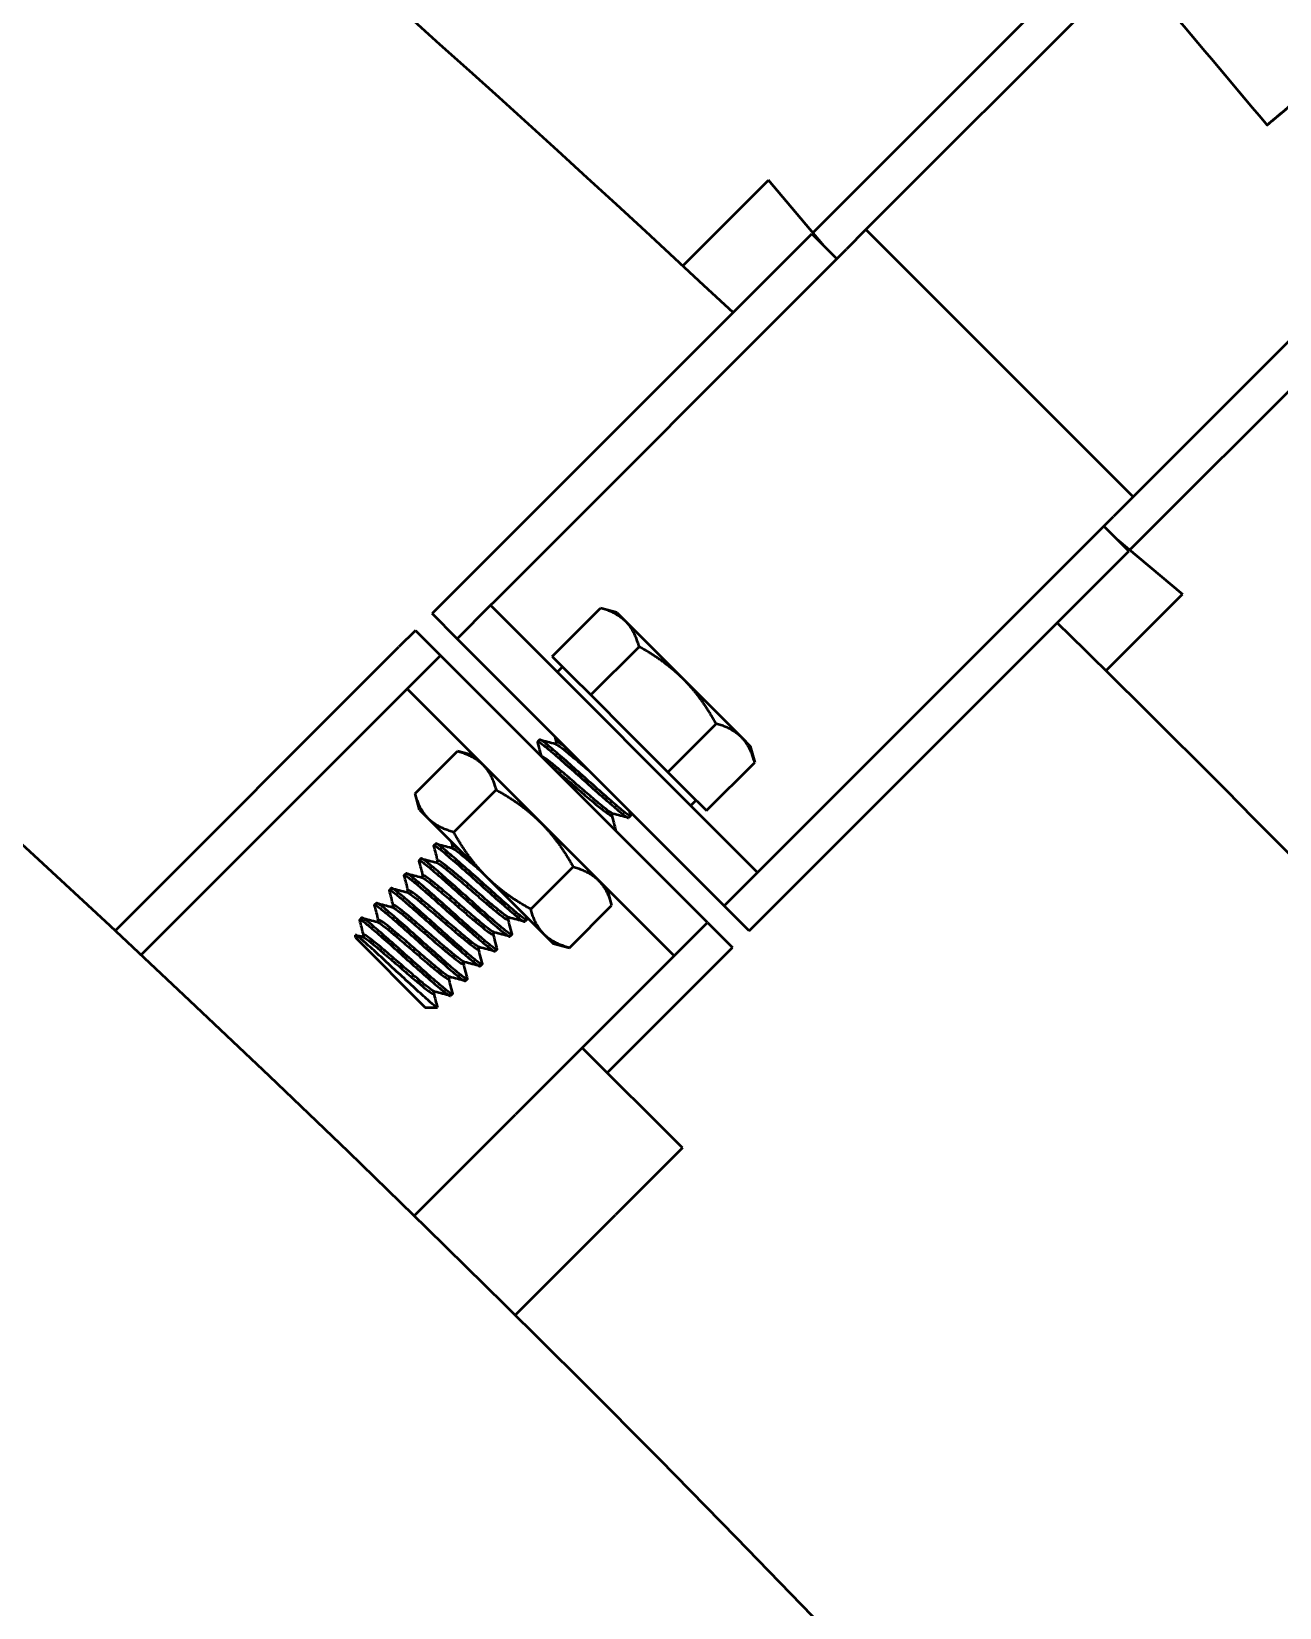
# Model space of a CAD drawing. Header units: inches. Extents: x 11 to 1621, y 11 to 1332.
# Drawn here: x 1279.901 to 1283.205, y 391.945 to 396.116 of the extents above; entities that cross this region are included whole.
import ezdxf

# ---------------------------------------------------------------- set-up
doc = ezdxf.new("R2010")
doc.units = ezdxf.units.IN
doc.header["$LTSCALE"] = 48
doc.header["$MEASUREMENT"] = 0
doc.layers.add('Visible (ANSI)', color=7, linetype='Continuous', lineweight=50)

msp = doc.modelspace()

# ---------------------------------------------------------------- linework, layer by layer
at = {"layer": 'Visible (ANSI)'}
for p, q in [((1281.969587, 395.583522), (1282.673853, 396.287787)), ((1282.110377, 395.591729), (1282.764312, 396.245665)), ((1283.172472, 395.868408), (1283.169942, 395.871424)), ((1281.625537, 395.495798), (1281.852636, 395.722897)), ((1281.999218, 395.548209), (1281.852636, 395.722897)), ((1281.005225, 394.61916), (1281.966746, 395.580681)), ((1281.966746, 395.580681), (1282.033037, 395.514389)), ((1282.110377, 395.591729), (1282.058587, 395.539939)), ((1282.817484, 394.884622), (1282.110377, 395.591729)), ((1281.126366, 394.607718), (1282.058587, 395.539939)), ((1282.817484, 394.884622), (1283.471419, 395.538558)), ((1282.809276, 394.743832), (1283.513542, 395.448098)), ((1282.817484, 394.884622), (1282.765694, 394.832832)), ((1281.833473, 393.900611), (1282.765694, 394.832832)), ((1282.740144, 394.807283), (1282.806435, 394.740991)), ((1282.773963, 394.773463), (1282.948652, 394.626882)), ((1281.844915, 393.779471), (1282.806435, 394.740991)), ((1281.005225, 394.61916), (1280.961328, 394.575263)), ((1281.116008, 394.59736), (1281.126366, 394.607718)), ((1282.745917, 394.424147), (1282.948652, 394.626882)), ((1281.02762, 394.508972), (1280.961328, 394.575263)), ((1281.02762, 394.508972), (1281.116008, 394.59736)), ((1281.823115, 393.890253), (1281.116008, 394.59736)), ((1281.279579, 394.462073), (1281.407421, 394.589915)), ((1281.450558, 394.578357), (1281.407421, 394.589915)), ((1281.450558, 394.578357), (1281.474241, 394.554673)), ((1280.917134, 394.531069), (1280.873237, 394.487172)), ((1280.917134, 394.531069), (1280.983425, 394.464778)), ((1281.474241, 394.554673), (1281.627334, 394.40158)), ((1280.122111, 393.736046), (1280.873237, 394.487172)), ((1281.734726, 393.801865), (1281.02762, 394.508972)), ((1281.381641, 394.360011), (1281.509483, 394.487853)), ((1280.895037, 394.376389), (1280.983425, 394.464778)), ((1281.690532, 393.757671), (1280.983425, 394.464778)), ((1281.279579, 394.462073), (1281.33061, 394.411042)), ((1281.306927, 394.434726), (1281.292785, 394.420584)), ((1281.33061, 394.411042), (1281.381641, 394.360011)), ((1281.780428, 394.248487), (1281.627334, 394.40158)), ((1280.190698, 393.67205), (1280.884679, 394.366031)), ((1280.884679, 394.366031), (1280.895037, 394.376389)), ((1281.602144, 393.669283), (1280.895037, 394.376389)), ((1281.381641, 394.360011), (1281.483703, 394.257949)), ((1281.585766, 394.155887), (1281.713608, 394.283729)), ((1281.246135, 394.241352), (1281.241225, 394.236441)), ((1281.286755, 394.23094), (1281.291293, 394.235478)), ((1281.483703, 394.257949), (1281.585766, 394.155887)), ((1281.780428, 394.248487), (1281.804111, 394.224803)), ((1281.804111, 394.224803), (1281.81567, 394.181667)), ((1280.916624, 394.099118), (1281.028677, 394.211171)), ((1281.071814, 394.199613), (1281.028677, 394.211171)), ((1281.585766, 394.155887), (1281.636797, 394.104856)), ((1281.687828, 394.053825), (1281.81567, 394.181667)), ((1280.928183, 394.055982), (1280.916624, 394.099118)), ((1281.018686, 393.997056), (1281.130739, 394.109109)), ((1281.636797, 394.104856), (1281.687828, 394.053825)), ((1281.66048, 394.081172), (1281.646338, 394.06703)), ((1280.928183, 394.055982), (1280.951866, 394.032298)), ((1280.951866, 394.032298), (1281.104959, 393.879205)), ((1281.43668, 394.040986), (1281.441218, 394.045524)), ((1281.486748, 394.040023), (1281.481837, 394.035112)), ((1280.971149, 393.966366), (1280.966239, 393.961455)), ((1281.011769, 393.955954), (1281.016307, 393.960492)), ((1280.931866, 393.927082), (1280.926955, 393.922172)), ((1280.972485, 393.91667), (1280.977023, 393.921208)), ((1281.22281, 393.792932), (1281.334863, 393.904985)), ((1281.734726, 393.801865), (1281.823115, 393.890253)), ((1281.823115, 393.890253), (1281.833473, 393.900611)), ((1280.853298, 393.848515), (1280.848388, 393.843604)), ((1280.892582, 393.887798), (1280.887671, 393.882888)), ((1280.933201, 393.877387), (1280.937739, 393.881925)), ((1281.104959, 393.879205), (1281.258052, 393.726112)), ((1280.814014, 393.809231), (1280.809104, 393.80432)), ((1280.893917, 393.838103), (1280.898455, 393.842641)), ((1281.425367, 393.846059), (1281.436926, 393.802923)), ((1280.774731, 393.769947), (1280.76982, 393.765037)), ((1280.854634, 393.798819), (1280.859172, 393.803357)), ((1281.161694, 393.766), (1281.166232, 393.770538)), ((1281.211762, 393.765037), (1281.206851, 393.760126)), ((1281.324873, 393.69087), (1281.436926, 393.802923)), ((1281.801018, 393.735574), (1281.734726, 393.801865)), ((1281.801018, 393.735574), (1281.844915, 393.779471)), ((1280.758311, 393.71762), (1280.758311, 393.724537)), ((1280.776066, 393.720252), (1280.780604, 393.72479)), ((1280.81535, 393.759535), (1280.819888, 393.764073)), ((1281.12241, 393.726716), (1281.126948, 393.731254)), ((1281.172478, 393.725753), (1281.167568, 393.720842)), ((1281.258052, 393.726112), (1281.281736, 393.702428)), ((1281.602144, 393.669283), (1281.690532, 393.757671)), ((1281.690532, 393.757671), (1281.756823, 393.69138)), ((1280.758311, 393.71762), (1280.943374, 393.532557)), ((1281.083127, 393.687432), (1281.087665, 393.691971)), ((1281.133195, 393.686469), (1281.128284, 393.681559)), ((1281.281736, 393.702428), (1281.324873, 393.69087)), ((1281.712926, 393.647483), (1281.756823, 393.69138)), ((1281.043843, 393.648149), (1281.048381, 393.652687)), ((1281.093911, 393.647186), (1281.089, 393.642275)), ((1281.359076, 393.426215), (1281.591786, 393.658925)), ((1281.425367, 393.359923), (1281.712926, 393.647483)), ((1281.591786, 393.658925), (1281.602144, 393.669283)), ((1281.004559, 393.608865), (1281.009097, 393.613403)), ((1281.054627, 393.607902), (1281.049717, 393.602991)), ((1280.965276, 393.569581), (1280.969814, 393.574119)), ((1281.015343, 393.568618), (1281.010433, 393.563708)), ((1280.943374, 393.532557), (1280.975196, 393.532557)), ((1281.359076, 393.426215), (1281.182299, 393.249438)), ((1281.624241, 393.16105), (1281.359076, 393.426215)), ((1280.914275, 392.981414), (1281.182299, 393.249438)), ((1281.624241, 393.16105), (1281.447464, 392.984273)), ((1281.181842, 392.71865), (1281.447464, 392.984273))]:
    msp.add_line(p, q, dxfattribs=at)
for radius in [48.3125, 46.34375, 42.829288, 42.579288, 42.279288, 38.75, 36.25, 36]:
    msp.add_circle((1247.196979, 358.380235), radius, dxfattribs=at)
for start, end in [(46.945601, 54.5628914), (30.4164882, 45.601263)]:
    msp.add_arc((1247.196979, 358.380235), 50.625, start, end, dxfattribs=at)
msp.add_ellipse((1283.413777, 396.070885), major_axis=(-0.241305, -0.202477), ratio=0.0011671, start_param=4.67923666, end_param=7.31079172, dxfattribs=at)
for points, knots in [([(1283.169942, 395.871424), (1282.786393, 396.328523), (1282.398321, 396.787884), (1281.734841, 397.501835), (1281.465662, 397.76994), (1280.930716, 398.264984), (1280.66746, 398.495037), (1280.072, 399.0124), (1279.738315, 399.30025), (1279.241392, 399.76155), (1279.075682, 399.920975), (1278.706313, 400.296328), (1278.503775, 400.516294), (1278.164633, 400.920846), (1278.025467, 401.098059), (1277.818899, 401.382503), (1277.748923, 401.482817), (1277.68038, 401.585283)], [0, 0, 0, 0, 4.55194059, 4.55194059, 7.57945591, 7.57945591, 10.38222915, 10.38222915, 13.85463358, 13.85463358, 15.60562098, 15.60562098, 17.80394448, 17.80394448, 19.38597673, 19.38597673, 20.21481685, 20.21481685, 20.21481685, 20.21481685]), ([(1281.241147, 394.235348), (1281.240963, 394.236043), (1281.24106, 394.236451), (1281.24267, 394.236941), (1281.246896, 394.234421), (1281.260583, 394.224093), (1281.269699, 394.216567), (1281.292266, 394.197137), (1281.305746, 394.185364), (1281.334513, 394.159956), (1281.349432, 394.14663), (1281.379932, 394.119266), (1281.39531, 394.105594), (1281.423375, 394.080889), (1281.435866, 394.069994), (1281.457435, 394.05156), (1281.466243, 394.044457), (1281.477904, 394.036068), (1281.481107, 394.034382), (1281.481837, 394.035111)], [30.37370831, 30.37370831, 30.37370831, 30.37370831, 30.42274001, 30.42274001, 30.57967796, 30.57967796, 30.73074229, 30.73074229, 30.88779652, 30.88779652, 31.03896247, 31.03896247, 31.19613317, 31.19613317, 31.34740225, 31.34740225, 31.50468962, 31.50468962, 31.64794249, 31.64794249, 31.64794249, 31.64794249]), ([(1281.486819, 394.041109), (1281.48691, 394.040767), (1281.486933, 394.040495), (1281.486605, 394.039034), (1281.483572, 394.040489), (1281.471995, 394.048711), (1281.46338, 394.055619), (1281.442139, 394.073712), (1281.429795, 394.084481), (1281.40195, 394.108972), (1281.386647, 394.122568), (1281.356191, 394.149873), (1281.341263, 394.163231), (1281.312375, 394.188766), (1281.298788, 394.200645), (1281.275911, 394.22037), (1281.266619, 394.228095), (1281.252503, 394.23886), (1281.248029, 394.241626), (1281.246361, 394.241497), (1281.246227, 394.241443), (1281.246132, 394.241349)], [5.56681967, 5.56681967, 5.56681967, 5.56681967, 5.59101436, 5.59101436, 5.7424178, 5.7424178, 5.89966249, 5.89966249, 6.0509722, 6.0509722, 6.20810072, 6.20810072, 6.35931928, 6.35931928, 6.51633172, 6.51633172, 6.66746202, 6.66746202, 6.82435843, 6.82435843, 6.84275392, 6.84275392, 6.84275392, 6.84275392]), ([(1281.287811, 394.230661), (1281.289476, 394.230221), (1281.292397, 394.228569), (1281.301798, 394.222092), (1281.30896, 394.21653), (1281.326622, 394.202004), (1281.337171, 394.193162), (1281.359091, 394.174518), (1281.370107, 394.165021), (1281.381172, 394.155418)], [-4.732723028, -4.732723028, -4.732723028, -4.732723028, -4.643391923, -4.643391923, -4.527649398, -4.527649398, -4.407312556, -4.407312556, -4.297632047, -4.297632047, -4.297632047, -4.297632047]), ([(1281.321093, 394.215504), (1281.320191, 394.21624), (1281.319306, 394.216961), (1281.310208, 394.224336), (1281.303571, 394.229318), (1281.294571, 394.235125), (1281.292018, 394.236203), (1281.291295, 394.23548)], [-25.373890185, -25.373890185, -25.373890185, -25.373890185, -25.361989664, -25.361989664, -25.249183933, -25.249183933, -25.144887152, -25.144887152, -25.144887152, -25.144887152]), ([(1281.440161, 394.045803), (1281.438522, 394.046237), (1281.435664, 394.047845), (1281.426233, 394.054317), (1281.418821, 394.060085), (1281.401045, 394.074718), (1281.390843, 394.08327), (1281.368389, 394.102361), (1281.356328, 394.112775), (1281.332495, 394.133466), (1281.320858, 394.143454), (1281.298786, 394.162163), (1281.288633, 394.170666), (1281.271739, 394.184419), (1281.264977, 394.189533), (1281.255505, 394.195749), (1281.252759, 394.196945), (1281.25201, 394.196195)], [-24.190467627, -24.190467627, -24.190467627, -24.190467627, -24.10488858, -24.10488858, -23.988584861, -23.988584861, -23.875373713, -23.875373713, -23.75892442, -23.75892442, -23.645633636, -23.645633636, -23.529039262, -23.529039262, -23.415665806, -23.415665806, -23.306344659, -23.306344659, -23.306344659, -23.306344659]), ([(1281.276894, 394.171305), (1281.277617, 394.170714), (1281.278351, 394.170112), (1281.28818, 394.162019), (1281.298785, 394.153122), (1281.321356, 394.13391), (1281.333029, 394.123823), (1281.356859, 394.103139), (1281.368869, 394.092836), (1281.390789, 394.074277), (1281.400538, 394.066116), (1281.417387, 394.052411), (1281.424293, 394.047213), (1281.433414, 394.041334), (1281.435961, 394.040266), (1281.436679, 394.040984)], [-6.418488427, -6.418488427, -6.418488427, -6.418488427, -6.408702715, -6.408702715, -6.289336068, -6.289336068, -6.174376623, -6.174376623, -6.054892316, -6.054892316, -5.939825722, -5.939825722, -5.820222644, -5.820222644, -5.713383808, -5.713383808, -5.713383808, -5.713383808]), ([(1281.447535, 394.001825), (1281.447585, 394.001639), (1281.447614, 394.001474), (1281.447641, 394.001059), (1281.447586, 394.000861), (1281.44746, 394.000734)], [8.0413891137, 8.0413891137, 8.0413891137, 8.0413891137, 8.0544906622, 8.0544906622, 8.0790204778, 8.0790204778, 8.0790204778, 8.0790204778]), ([(1280.966168, 393.960369), (1280.966087, 393.960674), (1280.966059, 393.960923), (1280.966276, 393.962472), (1280.969209, 393.961109), (1280.980593, 393.953076), (1280.989114, 393.946263), (1281.010196, 393.928335), (1281.022469, 393.917627), (1281.050207, 393.89324), (1281.065473, 393.879682), (1281.095906, 393.852406), (1281.11084, 393.839033), (1281.139784, 393.813438), (1281.15342, 393.80151), (1281.176445, 393.781646), (1281.185821, 393.773826), (1281.20014, 393.762854), (1281.204732, 393.759971), (1281.206575, 393.759963), (1281.206743, 393.760018), (1281.206855, 393.76013)], [13.1658173, 13.1658173, 13.1658173, 13.1658173, 13.18726175, 13.18726175, 13.33780796, 13.33780796, 13.49411569, 13.49411569, 13.64457487, 13.64457487, 13.80076707, 13.80076707, 13.95114249, 13.95114249, 14.10721918, 14.10721918, 14.25751443, 14.25751443, 14.41347555, 14.41347555, 14.43511165, 14.43511165, 14.43511165, 14.43511165]), ([(1281.211841, 393.76613), (1281.212032, 393.76541), (1281.21192, 393.764998), (1281.210203, 393.764592), (1281.205912, 393.767176), (1281.192113, 393.777619), (1281.182952, 393.785197), (1281.160303, 393.804703), (1281.146796, 393.816504), (1281.117997, 393.841946), (1281.103075, 393.85528), (1281.072586, 393.882629), (1281.057227, 393.896282), (1281.029219, 393.920932), (1281.016767, 393.931794), (1280.995282, 393.95014), (1280.986524, 393.957193), (1280.975018, 393.965444), (1280.971874, 393.96709), (1280.97115, 393.966367)], [22.84895641, 22.84895641, 22.84895641, 22.84895641, 22.89999555, 22.89999555, 23.05739457, 23.05739457, 23.20892607, 23.20892607, 23.36644154, 23.36644154, 23.51807185, 23.51807185, 23.67570396, 23.67570396, 23.82743491, 23.82743491, 23.98518382, 23.98518382, 24.12746668, 24.12746668, 24.12746668, 24.12746668]), ([(1281.012835, 393.955684), (1281.01372, 393.955447), (1281.014962, 393.95486), (1281.020566, 393.951623), (1281.026698, 393.947202), (1281.04225, 393.934859), (1281.051427, 393.927188), (1281.070045, 393.911512), (1281.078913, 393.903964), (1281.088064, 393.8961)], [-17.773060082, -17.773060082, -17.773060082, -17.773060082, -17.726169317, -17.726169317, -17.608964093, -17.608964093, -17.495573986, -17.495573986, -17.404967946, -17.404967946, -17.404967946, -17.404967946]), ([(1281.034129, 393.950034), (1281.03067, 393.952675), (1281.027651, 393.95486), (1281.020132, 393.959887), (1281.017147, 393.961235), (1281.016324, 393.960509), (1281.016315, 393.960501), (1281.016307, 393.960492)], [-12.184511988, -12.184511988, -12.184511988, -12.184511988, -12.125952415, -12.125952415, -12.01040349, -12.01040349, -12.009100377, -12.009100377, -12.009100377, -12.009100377]), ([(1280.926884, 393.921085), (1280.926774, 393.921499), (1280.926763, 393.92181), (1280.927315, 393.923091), (1280.930546, 393.921459), (1280.942497, 393.912868), (1280.951294, 393.905777), (1280.972842, 393.887363), (1280.985324, 393.876477), (1281.013375, 393.851785), (1281.028749, 393.838117), (1281.059247, 393.810756), (1281.074166, 393.797429), (1281.102941, 393.772012), (1281.116427, 393.760232), (1281.139014, 393.740785), (1281.148141, 393.733246), (1281.161854, 393.72289), (1281.166096, 393.720355), (1281.167432, 393.72074), (1281.167509, 393.720784), (1281.167569, 393.720844)], [10.69557136, 10.69557136, 10.69557136, 10.69557136, 10.72482821, 10.72482821, 10.87615555, 10.87615555, 11.03339129, 11.03339129, 11.18461476, 11.18461476, 11.34173393, 11.34173393, 11.49285495, 11.49285495, 11.64985773, 11.64985773, 11.80087788, 11.80087788, 11.95776447, 11.95776447, 11.96954079, 11.96954079, 11.96954079, 11.96954079]), ([(1281.172554, 393.726843), (1281.17272, 393.726215), (1281.172657, 393.725821), (1281.17131, 393.725122), (1281.16725, 393.727478), (1281.153848, 393.737517), (1281.144847, 393.744911), (1281.122486, 393.764145), (1281.109079, 393.775847), (1281.080392, 393.80117), (1281.06548, 393.814473), (1281.034952, 393.841874), (1281.019527, 393.855595), (1280.991319, 393.880439), (1280.978732, 393.891415), (1280.956951, 393.910071), (1280.948017, 393.9173), (1280.935965, 393.926038), (1280.932611, 393.927827), (1280.931866, 393.927082)], [25.33284635, 25.33284635, 25.33284635, 25.33284635, 25.37756802, 25.37756802, 25.53590402, 25.53590402, 25.68826812, 25.68826812, 25.84672218, 25.84672218, 25.9991955, 25.9991955, 26.15776785, 26.15776785, 26.31035116, 26.31035116, 26.46904202, 26.46904202, 26.61708421, 26.61708421, 26.61708421, 26.61708421]), ([(1280.973552, 393.916401), (1280.974637, 393.916111), (1280.976255, 393.915298), (1280.98281, 393.911278), (1280.989325, 393.906474), (1281.005518, 393.893459), (1281.014971, 393.885545), (1281.036444, 393.867415), (1281.048298, 393.857272), (1281.072035, 393.836717), (1281.083725, 393.826561), (1281.106523, 393.807105), (1281.117332, 393.798008), (1281.135765, 393.782759), (1281.143357, 393.776698), (1281.155227, 393.768168), (1281.159222, 393.765883), (1281.161284, 393.765771), (1281.161537, 393.765843), (1281.1617, 393.766006)], [-19.63326451, -19.63326451, -19.63326451, -19.63326451, -19.575668613, -19.575668613, -19.457698109, -19.457698109, -19.343958567, -19.343958567, -19.226087889, -19.226087889, -19.112410436, -19.112410436, -18.994638303, -18.994638303, -18.881018193, -18.881018193, -18.763343361, -18.763343361, -18.739642419, -18.739642419, -18.739642419, -18.739642419]), ([(1281.165174, 393.770816), (1281.163656, 393.771217), (1281.161091, 393.772628), (1281.152477, 393.778425), (1281.145515, 393.78375), (1281.128226, 393.79792), (1281.117827, 393.806622), (1281.09548, 393.825597), (1281.083818, 393.835622), (1281.059937, 393.856385), (1281.047825, 393.8668), (1281.025549, 393.885704), (1281.015543, 393.894073), (1280.998155, 393.908343), (1280.990931, 393.913869), (1280.980797, 393.920632), (1280.977832, 393.92196), (1280.977033, 393.921218), (1280.977028, 393.921213), (1280.977023, 393.921208)], [-11.032598163, -11.032598163, -11.032598163, -11.032598163, -10.951769466, -10.951769466, -10.836908763, -10.836908763, -10.717746715, -10.717746715, -10.603024773, -10.603024773, -10.483995374, -10.483995374, -10.369412659, -10.369412659, -10.250515553, -10.250515553, -10.13607258, -10.13607258, -10.135310098, -10.135310098, -10.135310098, -10.135310098]), ([(1281.093983, 393.648273), (1281.094128, 393.647724), (1281.0941, 393.647356), (1281.093062, 393.646415), (1281.089205, 393.64857), (1281.076154, 393.658252), (1281.067293, 393.665483), (1281.045185, 393.684476), (1281.031869, 393.69609), (1281.003284, 393.721307), (1280.988378, 393.734582), (1280.95782, 393.762026), (1280.942338, 393.775805), (1280.91396, 393.800815), (1280.901255, 393.811889), (1280.879218, 393.830812), (1280.870134, 393.838193), (1280.857602, 393.847361), (1280.854059, 393.849276), (1280.853298, 393.848515)], [30.33709987, 30.33709987, 30.33709987, 30.33709987, 30.37649593, 30.37649593, 30.53674582, 30.53674582, 30.6909215, 30.6909215, 30.85129257, 30.85129257, 31.00558439, 31.00558439, 31.16607681, 31.16607681, 31.32048497, 31.32048497, 31.4810989, 31.4810989, 31.63521467, 31.63521467, 31.63521467, 31.63521467]), ([(1280.8876, 393.881801), (1280.887473, 393.882278), (1280.887478, 393.882619), (1280.888237, 393.883732), (1280.89164, 393.881944), (1280.90392, 393.87303), (1280.912875, 393.865779), (1280.934692, 393.847085), (1280.947296, 393.836095), (1280.975528, 393.811228), (1280.990962, 393.797498), (1281.021494, 393.770091), (1281.036405, 393.756792), (1281.065077, 393.731484), (1281.078472, 393.719794), (1281.100797, 393.700594), (1281.109778, 393.693223), (1281.12313, 393.683235), (1281.127163, 393.680907), (1281.12822, 393.681503), (1281.128254, 393.681529), (1281.128285, 393.681559)], [8.21436499, 8.21436499, 8.21436499, 8.21436499, 8.24823357, 8.24823357, 8.40042835, 8.40042835, 8.5586044, 8.5586044, 8.71068806, 8.71068806, 8.8687458, 8.8687458, 9.02071896, 9.02071896, 9.17865862, 9.17865862, 9.33052197, 9.33052197, 9.48834376, 9.48834376, 9.49427122, 9.49427122, 9.49427122, 9.49427122]), ([(1281.133268, 393.687558), (1281.133421, 393.686981), (1281.133381, 393.686603), (1281.132235, 393.685746), (1281.128305, 393.687972), (1281.11513, 393.697781), (1281.10622, 393.70507), (1281.084022, 393.724148), (1281.070673, 393.735793), (1281.042052, 393.761048), (1281.027144, 393.774334), (1280.996596, 393.801763), (1280.981134, 393.815521), (1280.952816, 393.840473), (1280.940152, 393.851512), (1280.918206, 393.870341), (1280.909175, 393.877668), (1280.896813, 393.886684), (1280.893337, 393.888554), (1280.892582, 393.887798)], [27.82835966, 27.82835966, 27.82835966, 27.82835966, 27.86958413, 27.86958413, 28.02887072, 28.02887072, 28.1821269, 28.1821269, 28.34153325, 28.34153325, 28.49490324, 28.49490324, 28.65442955, 28.65442955, 28.80791372, 28.80791372, 28.96756018, 28.96756018, 29.11924836, 29.11924836, 29.11924836, 29.11924836]), ([(1280.934266, 393.877115), (1280.935486, 393.876791), (1280.93738, 393.875809), (1280.944607, 393.871226), (1280.951375, 393.866166), (1280.967994, 393.852704), (1280.977637, 393.84463), (1280.9994, 393.826222), (1281.011356, 393.815975), (1281.035155, 393.795334), (1281.046833, 393.785222), (1281.069488, 393.765921), (1281.080168, 393.756951), (1281.098213, 393.742067), (1281.105584, 393.736258), (1281.116923, 393.728272), (1281.120611, 393.726293), (1281.122171, 393.72655), (1281.122311, 393.726617), (1281.122414, 393.72672)], [-21.500818729, -21.500818729, -21.500818729, -21.500818729, -21.435827176, -21.435827176, -21.317009937, -21.317009937, -21.202631716, -21.202631716, -21.083925009, -21.083925009, -20.969638345, -20.969638345, -20.85104085, -20.85104085, -20.736842808, -20.736842808, -20.618353188, -20.618353188, -20.603220061, -20.603220061, -20.603220061, -20.603220061]), ([(1281.125891, 393.731533), (1281.124358, 393.731938), (1281.121757, 393.733373), (1281.113062, 393.739238), (1281.106078, 393.744586), (1281.088745, 393.758803), (1281.078319, 393.767527), (1281.055943, 393.786531), (1281.044278, 393.79656), (1281.020392, 393.81733), (1281.008274, 393.827745), (1280.986013, 393.846633), (1280.97603, 393.85498), (1280.958686, 393.869209), (1280.951486, 393.874705), (1280.941425, 393.881396), (1280.938502, 393.882687), (1280.937739, 393.881925)], [-9.168045073, -9.168045073, -9.168045073, -9.168045073, -9.087195444, -9.087195444, -8.973460861, -8.973460861, -8.855348999, -8.855348999, -8.741758486, -8.741758486, -8.623775876, -8.623775876, -8.510261428, -8.510261428, -8.392194155, -8.392194155, -8.27872938, -8.27872938, -8.27872938, -8.27872938]), ([(1281.054698, 393.608988), (1281.05484, 393.608456), (1281.054817, 393.608093), (1281.053837, 393.607107), (1281.050021, 393.609221), (1281.037039, 393.618834), (1281.028207, 393.626032), (1281.00615, 393.644977), (1280.992855, 393.65657), (1280.964293, 393.681763), (1280.949389, 393.695033), (1280.918828, 393.722481), (1280.903341, 393.736267), (1280.874931, 393.761308), (1280.862201, 393.772404), (1280.840116, 393.791376), (1280.831002, 393.798789), (1280.818388, 393.808035), (1280.814805, 393.809983), (1280.81402, 393.809236), (1280.814017, 393.809233), (1280.814014, 393.809231)], [32.86002566, 32.86002566, 32.86002566, 32.86002566, 32.89850926, 32.89850926, 33.05954542, 33.05954542, 33.21437303, 33.21437303, 33.37527911, 33.37527911, 33.52999838, 33.52999838, 33.69077391, 33.69077391, 33.84538567, 33.84538567, 34.00603013, 34.00603013, 34.16053524, 34.16053524, 34.161068, 34.161068, 34.161068, 34.161068]), ([(1280.848316, 393.842518), (1280.84818, 393.843029), (1280.848196, 393.843384), (1280.849072, 393.8444), (1280.852572, 393.842527), (1280.865034, 393.833432), (1280.874077, 393.826092), (1280.896044, 393.807243), (1280.908716, 393.796196), (1280.937048, 393.771231), (1280.952514, 393.757468), (1280.983064, 393.730036), (1280.997972, 393.716753), (1281.026585, 393.691506), (1281.039927, 393.679868), (1281.062105, 393.660808), (1281.071004, 393.653532), (1281.084152, 393.643751), (1281.088066, 393.641541), (1281.088973, 393.64225), (1281.088987, 393.642262), (1281.089, 393.642275)], [5.72038351, 5.72038351, 5.72038351, 5.72038351, 5.75692507, 5.75692507, 5.91002541, 5.91002541, 6.06915519, 6.06915519, 6.22214105, 6.22214105, 6.38115095, 6.38115095, 6.53402265, 6.53402265, 6.69291284, 6.69291284, 6.8456707, 6.8456707, 7.00444137, 7.00444137, 7.00706123, 7.00706123, 7.00706123, 7.00706123]), ([(1280.89498, 393.83783), (1280.896284, 393.837484), (1280.898357, 393.83639), (1280.906014, 393.831444), (1280.912938, 393.826227), (1280.929818, 393.812489), (1280.939582, 393.804317), (1280.961522, 393.785737), (1280.97354, 393.775428), (1280.997373, 393.754738), (1281.009046, 393.744654), (1281.031606, 393.725455), (1281.0422, 393.716568), (1281.059996, 393.701918), (1281.067229, 393.69627), (1281.078227, 393.688633), (1281.081718, 393.68685), (1281.082983, 393.687319), (1281.083063, 393.687369), (1281.083128, 393.687434)], [-23.378950994, -23.378950994, -23.378950994, -23.378950994, -23.309111568, -23.309111568, -23.189365879, -23.189365879, -23.074169609, -23.074169609, -22.954543958, -22.954543958, -22.839456902, -22.839456902, -22.719950227, -22.719950227, -22.604970657, -22.604970657, -22.485581854, -22.485581854, -22.475895283, -22.475895283, -22.475895283, -22.475895283]), ([(1281.086608, 393.69225), (1281.085054, 393.692661), (1281.082404, 393.694127), (1281.073603, 393.700085), (1281.066589, 393.705467), (1281.049204, 393.719734), (1281.038754, 393.72848), (1281.016354, 393.747509), (1281.004688, 393.757544), (1280.980806, 393.778308), (1280.968697, 393.788712), (1280.946476, 393.807562), (1280.936519, 393.815889), (1280.919226, 393.830064), (1280.912057, 393.835528), (1280.902097, 393.842132), (1280.899214, 393.843399), (1280.898455, 393.842641)], [-7.312456738, -7.312456738, -7.312456738, -7.312456738, -7.230203783, -7.230203783, -7.115889023, -7.115889023, -6.996992016, -6.996992016, -6.882544438, -6.882544438, -6.763509678, -6.763509678, -6.648929387, -6.648929387, -6.529756968, -6.529756968, -6.416074206, -6.416074206, -6.416074206, -6.416074206]), ([(1280.769748, 393.76395), (1280.769604, 393.764493), (1280.769631, 393.76486), (1280.770621, 393.765785), (1280.774211, 393.763829), (1280.786839, 393.75457), (1280.795957, 393.747152), (1280.818051, 393.728172), (1280.830785, 393.717071), (1280.859199, 393.692027), (1280.874686, 393.67824), (1280.905245, 393.650794), (1280.920149, 393.637525), (1280.948705, 393.612337), (1280.961994, 393.600748), (1280.984043, 393.581813), (1280.992871, 393.574619), (1281.005833, 393.565024), (1281.009641, 393.562915), (1281.010433, 393.563708)], [0.69725913, 0.69725913, 0.69725913, 0.69725913, 0.73624059, 0.73624059, 0.89002597, 0.89002597, 1.04989191, 1.04989191, 1.20378226, 1.20378226, 1.36377955, 1.36377955, 1.51777581, 1.51777581, 1.67790388, 1.67790388, 1.83200694, 1.83200694, 1.99205854, 1.99205854, 1.99205854, 1.99205854]), ([(1281.015415, 393.569704), (1281.015552, 393.569187), (1281.015534, 393.56883), (1281.01461, 393.567799), (1281.010843, 393.569871), (1280.997947, 393.579398), (1280.989149, 393.586561), (1280.967157, 393.605437), (1280.953904, 393.616995), (1280.925386, 393.642145), (1280.910486, 393.655409), (1280.879934, 393.682846), (1280.864454, 393.696631), (1280.836013, 393.721704), (1280.823249, 393.732832), (1280.801099, 393.751866), (1280.791952, 393.75932), (1280.779238, 393.768666), (1280.775599, 393.770669), (1280.774751, 393.769967), (1280.774741, 393.769957), (1280.774731, 393.769947)], [35.38161268, 35.38161268, 35.38161268, 35.38161268, 35.41876401, 35.41876401, 35.57874382, 35.57874382, 35.73273089, 35.73273089, 35.89257552, 35.89257552, 36.04646252, 36.04646252, 36.2061711, 36.2061711, 36.35995941, 36.35995941, 36.51953098, 36.51953098, 36.67322205, 36.67322205, 36.67523949, 36.67523949, 36.67523949, 36.67523949]), ([(1280.809033, 393.803234), (1280.808892, 393.803764), (1280.808914, 393.804126), (1280.809855, 393.805088), (1280.813408, 393.803168), (1280.825969, 393.793976), (1280.835059, 393.786588), (1280.857107, 393.767654), (1280.869817, 393.756576), (1280.898203, 393.731559), (1280.913686, 393.717778), (1280.944246, 393.690332), (1280.959151, 393.677058), (1280.987732, 393.651845), (1281.001045, 393.640236), (1281.023142, 393.621253), (1281.031997, 393.614028), (1281.045032, 393.604361), (1281.048881, 393.602215), (1281.049709, 393.602984), (1281.049713, 393.602987), (1281.049717, 393.602991)], [3.21248714, 3.21248714, 3.21248714, 3.21248714, 3.25059609, 3.25059609, 3.40462105, 3.40462105, 3.56471599, 3.56471599, 3.71862465, 3.71862465, 3.8785984, 3.8785984, 4.03239093, 4.03239093, 4.19224364, 4.19224364, 4.34592025, 4.34592025, 4.50565206, 4.50565206, 4.5064502, 4.5064502, 4.5064502, 4.5064502]), ([(1280.855695, 393.798544), (1280.857048, 393.798186), (1280.859229, 393.797023), (1280.867145, 393.791859), (1280.874161, 393.78655), (1280.891194, 393.77265), (1280.901029, 393.76442), (1280.923074, 393.74574), (1280.935126, 393.735395), (1280.958978, 393.714677), (1280.970648, 393.70461), (1280.99315, 393.685473), (1281.003693, 393.676637), (1281.021338, 393.662127), (1281.02849, 393.656577), (1281.039283, 393.649149), (1281.042654, 393.647485), (1281.043752, 393.648071), (1281.043801, 393.648107), (1281.043844, 393.64815)], [-25.270178531, -25.270178531, -25.270178531, -25.270178531, -25.19718904, -25.19718904, -25.07644936, -25.07644936, -24.9603291, -24.9603291, -24.839716593, -24.839716593, -24.72371593, -24.72371593, -24.603229833, -24.603229833, -24.487347745, -24.487347745, -24.366987259, -24.366987259, -24.360564867, -24.360564867, -24.360564867, -24.360564867]), ([(1281.047324, 393.652966), (1281.045759, 393.65338), (1281.043082, 393.654865), (1281.03422, 393.660875), (1281.027191, 393.666276), (1281.009778, 393.68057), (1280.999317, 393.689325), (1280.976906, 393.708366), (1280.965239, 393.718405), (1280.941361, 393.739164), (1280.929258, 393.749562), (1280.907056, 393.768393), (1280.897112, 393.77671), (1280.879847, 393.790855), (1280.872695, 393.796302), (1280.862788, 393.802859), (1280.859928, 393.804113), (1280.859172, 393.803357)], [-5.440577685, -5.440577685, -5.440577685, -5.440577685, -5.356942386, -5.356942386, -5.241567131, -5.241567131, -5.121569751, -5.121569751, -5.00606209, -5.00606209, -4.885927251, -4.885927251, -4.770287176, -4.770287176, -4.650014856, -4.650014856, -4.535745304, -4.535745304, -4.535745304, -4.535745304]), ([(1280.975436, 393.533073), (1280.975641, 393.532332), (1280.975094, 393.532253), (1280.969782, 393.535803), (1280.964003, 393.540512), (1280.948571, 393.553941), (1280.938695, 393.56285), (1280.914118, 393.58528), (1280.900993, 393.597334), (1280.874817, 393.621503), (1280.860766, 393.634588), (1280.832483, 393.660731), (1280.819542, 393.672602), (1280.797443, 393.692686), (1280.78716, 393.702004), (1280.770722, 393.716314), (1280.764952, 393.721012), (1280.759548, 393.724691), (1280.758316, 393.725256), (1280.758314, 393.724545)], [0.16023731, 0.16023731, 0.16023731, 0.16023731, 0.226987873, 0.226987873, 0.319293045, 0.319293045, 0.401837214, 0.401837214, 0.476746216, 0.476746216, 0.543813926, 0.543813926, 0.605070372, 0.605070372, 0.660054783, 0.660054783, 0.710689586, 0.710689586, 0.742191976, 0.742191976, 0.742191976, 0.742191976]), ([(1280.968757, 393.574399), (1280.967182, 393.574815), (1280.964482, 393.576316), (1280.955568, 393.58237), (1280.948527, 393.587786), (1280.93109, 393.602103), (1280.920621, 393.610867), (1280.898199, 393.629918), (1280.886533, 393.639959), (1280.862657, 393.660714), (1280.850559, 393.671107), (1280.828373, 393.689922), (1280.81844, 393.698231), (1280.801199, 393.71235), (1280.794061, 393.717783), (1280.7842, 393.7243), (1280.781358, 393.725544), (1280.780604, 393.72479)], [-1.644255752, -1.644255752, -1.644255752, -1.644255752, -1.558549525, -1.558549525, -1.441050379, -1.441050379, -1.318846636, -1.318846636, -1.201214079, -1.201214079, -1.07887167, -1.07887167, -0.961105594, -0.961105594, -0.838624401, -0.838624401, -0.72265398, -0.72265398, -0.72265398, -0.72265398]), ([(1280.81641, 393.759259), (1280.817791, 393.758894), (1280.820036, 393.757692), (1280.828101, 393.7524), (1280.835169, 393.747039), (1280.852289, 393.733046), (1280.862165, 393.724783), (1280.88427, 393.706046), (1280.896341, 393.695681), (1280.920204, 393.674947), (1280.931872, 393.664891), (1280.954341, 393.64579), (1280.964853, 393.636984), (1280.982411, 393.622555), (1280.989516, 393.617061), (1281.00019, 393.609754), (1281.003492, 393.608158), (1281.004497, 393.608809), (1281.00453, 393.608836), (1281.00456, 393.608865)], [-27.176235274, -27.176235274, -27.176235274, -27.176235274, -27.101137254, -27.101137254, -26.979356503, -26.979356503, -26.862249308, -26.862249308, -26.740600727, -26.740600727, -26.623619393, -26.623619393, -26.502102453, -26.502102453, -26.38524635, -26.38524635, -26.263860497, -26.263860497, -26.259324002, -26.259324002, -26.259324002, -26.259324002]), ([(1281.008041, 393.613682), (1281.006469, 393.614098), (1281.003777, 393.615593), (1280.994882, 393.621632), (1280.987845, 393.627043), (1280.970416, 393.641351), (1280.95995, 393.650112), (1280.937532, 393.669159), (1280.925866, 393.6792), (1280.901989, 393.699956), (1280.889889, 393.710351), (1280.867698, 393.729172), (1280.857761, 393.737483), (1280.840511, 393.751612), (1280.833368, 393.75705), (1280.823491, 393.763581), (1280.820643, 393.764828), (1280.819888, 393.764074)], [-3.551146204, -3.551146204, -3.551146204, -3.551146204, -3.466402149, -3.466402149, -3.349966933, -3.349966933, -3.228868766, -3.228868766, -3.112300842, -3.112300842, -2.991064804, -2.991064804, -2.874364102, -2.874364102, -2.752990108, -2.752990108, -2.637928587, -2.637928587, -2.637928587, -2.637928587]), ([(1280.777126, 393.719975), (1280.778522, 393.719606), (1280.780803, 393.718381), (1280.788953, 393.713017), (1280.796049, 393.707627), (1280.813219, 393.693582), (1280.823119, 393.685301), (1280.845256, 393.666532), (1280.857338, 393.656155), (1280.881207, 393.635413), (1280.892874, 393.625363), (1280.915324, 393.606282), (1280.925818, 393.597493), (1280.943327, 393.58311), (1280.950406, 393.577647), (1280.961013, 393.570409), (1280.964276, 393.568852), (1280.965229, 393.569538), (1280.965253, 393.569559), (1280.965276, 393.569582)], [-29.098249309, -29.098249309, -29.098249309, -29.098249309, -29.021651748, -29.021651748, -28.898797115, -28.898797115, -28.780663981, -28.780663981, -28.657945016, -28.657945016, -28.539941736, -28.539941736, -28.417358063, -28.417358063, -28.299484222, -28.299484222, -28.177035449, -28.177035449, -28.173563181, -28.173563181, -28.173563181, -28.173563181])]:
    msp.add_open_spline(points, degree=3, knots=knots, dxfattribs=at)
for points, weights in [([(1281.474241, 394.554673), (1281.450558, 394.578357), (1281.407421, 394.589915)], [1.84002759393, 1.84002759393, 1.70791955648]), ([(1281.509483, 394.487853), (1281.497925, 394.53099), (1281.474241, 394.554673)], [1.70791955648, 1.84002759393, 1.84002759393]), ([(1281.627334, 394.40158), (1281.579967, 394.448947), (1281.509483, 394.487853)], [1.84002759393, 1.84002759393, 1.70791955648]), ([(1281.713608, 394.283729), (1281.674702, 394.354213), (1281.627334, 394.40158)], [1.70791955648, 1.84002759393, 1.84002759393]), ([(1281.780428, 394.248487), (1281.756744, 394.272171), (1281.713608, 394.283729)], [1.84002759393, 1.84002759393, 1.70791955648]), ([(1281.81567, 394.181667), (1281.804111, 394.224803), (1281.780428, 394.248487)], [1.70791955648, 1.84002759393, 1.84002759393]), ([(1281.028677, 394.211171), (1281.071814, 394.199613), (1281.095497, 394.175929)], [1.70791955648, 1.84002759393, 1.84002759393]), ([(1281.095497, 394.175929), (1281.119181, 394.152246), (1281.130739, 394.109109)], [1.84002759393, 1.84002759393, 1.70791955648]), ([(1280.951866, 394.032298), (1280.928183, 394.055982), (1280.916624, 394.099118)], [1.84002759393, 1.84002759393, 1.70791955648]), ([(1281.130739, 394.109109), (1281.201223, 394.070203), (1281.24859, 394.022836)], [1.70791955648, 1.84002759393, 1.84002759393]), ([(1281.018686, 393.997056), (1280.97555, 394.008614), (1280.951866, 394.032298)], [1.70791955648, 1.84002759393, 1.84002759393]), ([(1281.24859, 394.022836), (1281.295958, 393.975469), (1281.334863, 393.904985)], [1.84002759393, 1.84002759393, 1.70791955648]), ([(1281.104959, 393.879205), (1281.057592, 393.926572), (1281.018686, 393.997056)], [1.84002759393, 1.84002759393, 1.70791955648]), ([(1281.334863, 393.904985), (1281.378, 393.893426), (1281.401684, 393.869743)], [1.70791955648, 1.84002759393, 1.84002759393]), ([(1281.22281, 393.792932), (1281.152327, 393.831838), (1281.104959, 393.879205)], [1.70791955648, 1.84002759393, 1.84002759393]), ([(1281.401684, 393.869743), (1281.425367, 393.846059), (1281.436926, 393.802923)], [1.84002759393, 1.84002759393, 1.70791955648]), ([(1281.258052, 393.726112), (1281.234369, 393.749795), (1281.22281, 393.792932)], [1.84002759393, 1.84002759393, 1.70791955648]), ([(1281.324873, 393.69087), (1281.281736, 393.702428), (1281.258052, 393.726112)], [1.70791955648, 1.84002759393, 1.84002759393])]:
    msp.add_rational_spline(points, weights, degree=2, dxfattribs=at)
for points in [[(1281.251369, 394.196834), (1281.247973, 394.209677), (1281.244566, 394.222517), (1281.241153, 394.235355)], [(1281.247221, 394.241423), (1281.260749, 394.237827), (1281.274278, 394.234237), (1281.287811, 394.230661)], [(1281.29092, 394.235106), (1281.289654, 394.239896), (1281.288386, 394.244685), (1281.287117, 394.249475)], [(1281.437052, 394.041358), (1281.440537, 394.028178), (1281.444033, 394.015001), (1281.447535, 394.001825)], [(1281.480751, 394.035041), (1281.467223, 394.038637), (1281.453694, 394.042227), (1281.440161, 394.045803)], [(1281.483685, 394.052906), (1281.484729, 394.048974), (1281.485774, 394.045041), (1281.486819, 394.041109)], [(1280.97665, 393.920836), (1280.973166, 393.934016), (1280.96967, 393.947193), (1280.966168, 393.960369)], [(1280.972236, 393.966437), (1280.985763, 393.962841), (1280.999292, 393.959251), (1281.012825, 393.955675)], [(1281.015934, 393.96012), (1281.014962, 393.963796), (1281.013989, 393.967472), (1281.013016, 393.971149)], [(1280.937367, 393.881552), (1280.933883, 393.894733), (1280.930386, 393.90791), (1280.926884, 393.921085)], [(1280.932952, 393.927153), (1280.94648, 393.923557), (1280.960009, 393.919967), (1280.973542, 393.916391)], [(1280.854384, 393.848586), (1280.867912, 393.84499), (1280.881441, 393.8414), (1280.894974, 393.837823)], [(1280.898083, 393.842268), (1280.894599, 393.855449), (1280.891102, 393.868626), (1280.8876, 393.881801)], [(1280.893668, 393.88787), (1280.907196, 393.884274), (1280.920725, 393.880684), (1280.934258, 393.877107)], [(1280.815101, 393.809302), (1280.828628, 393.805706), (1280.842158, 393.802116), (1280.85569, 393.79854)], [(1280.858799, 393.802985), (1280.855315, 393.816165), (1280.851819, 393.829342), (1280.848316, 393.842518)], [(1280.775817, 393.770018), (1280.789345, 393.766423), (1280.802874, 393.762833), (1280.816407, 393.759256)], [(1280.819516, 393.763701), (1280.816032, 393.776881), (1280.812535, 393.790058), (1280.809033, 393.803234)], [(1281.162067, 393.766372), (1281.165551, 393.753192), (1281.169047, 393.740015), (1281.172549, 393.726839)], [(1281.205765, 393.760055), (1281.192237, 393.763651), (1281.178708, 393.767241), (1281.165175, 393.770817)], [(1281.209587, 393.774577), (1281.210335, 393.771759), (1281.211084, 393.768941), (1281.211833, 393.766123)], [(1280.758897, 393.724797), (1280.764971, 393.723187), (1280.771047, 393.721578), (1280.777123, 393.719972)], [(1280.780232, 393.724417), (1280.776748, 393.737598), (1280.773251, 393.750775), (1280.769749, 393.76395)], [(1281.122783, 393.727089), (1281.126267, 393.713908), (1281.129764, 393.700731), (1281.133266, 393.687556)], [(1281.166481, 393.720771), (1281.152954, 393.724367), (1281.139425, 393.727957), (1281.125892, 393.731534)], [(1281.083499, 393.687805), (1281.086983, 393.674624), (1281.09048, 393.661447), (1281.093982, 393.648272)], [(1281.127198, 393.681488), (1281.11367, 393.685083), (1281.100141, 393.688673), (1281.086608, 393.69225)], [(1281.044215, 393.648521), (1281.047699, 393.635341), (1281.051196, 393.622164), (1281.054698, 393.608988)], [(1281.087914, 393.642204), (1281.074386, 393.6458), (1281.060857, 393.64939), (1281.047324, 393.652966)], [(1281.004932, 393.609237), (1281.008416, 393.596057), (1281.011912, 393.58288), (1281.015415, 393.569704)], [(1281.04863, 393.60292), (1281.035103, 393.606516), (1281.021573, 393.610106), (1281.008041, 393.613682)], [(1280.965648, 393.569954), (1280.968898, 393.557658), (1280.97216, 393.545364), (1280.975426, 393.533073)], [(1281.009347, 393.563636), (1280.995819, 393.567232), (1280.98229, 393.570822), (1280.968757, 393.574399)]]:
    msp.add_open_spline(points, degree=3, dxfattribs=at)

doc.saveas('drawing.dxf')
